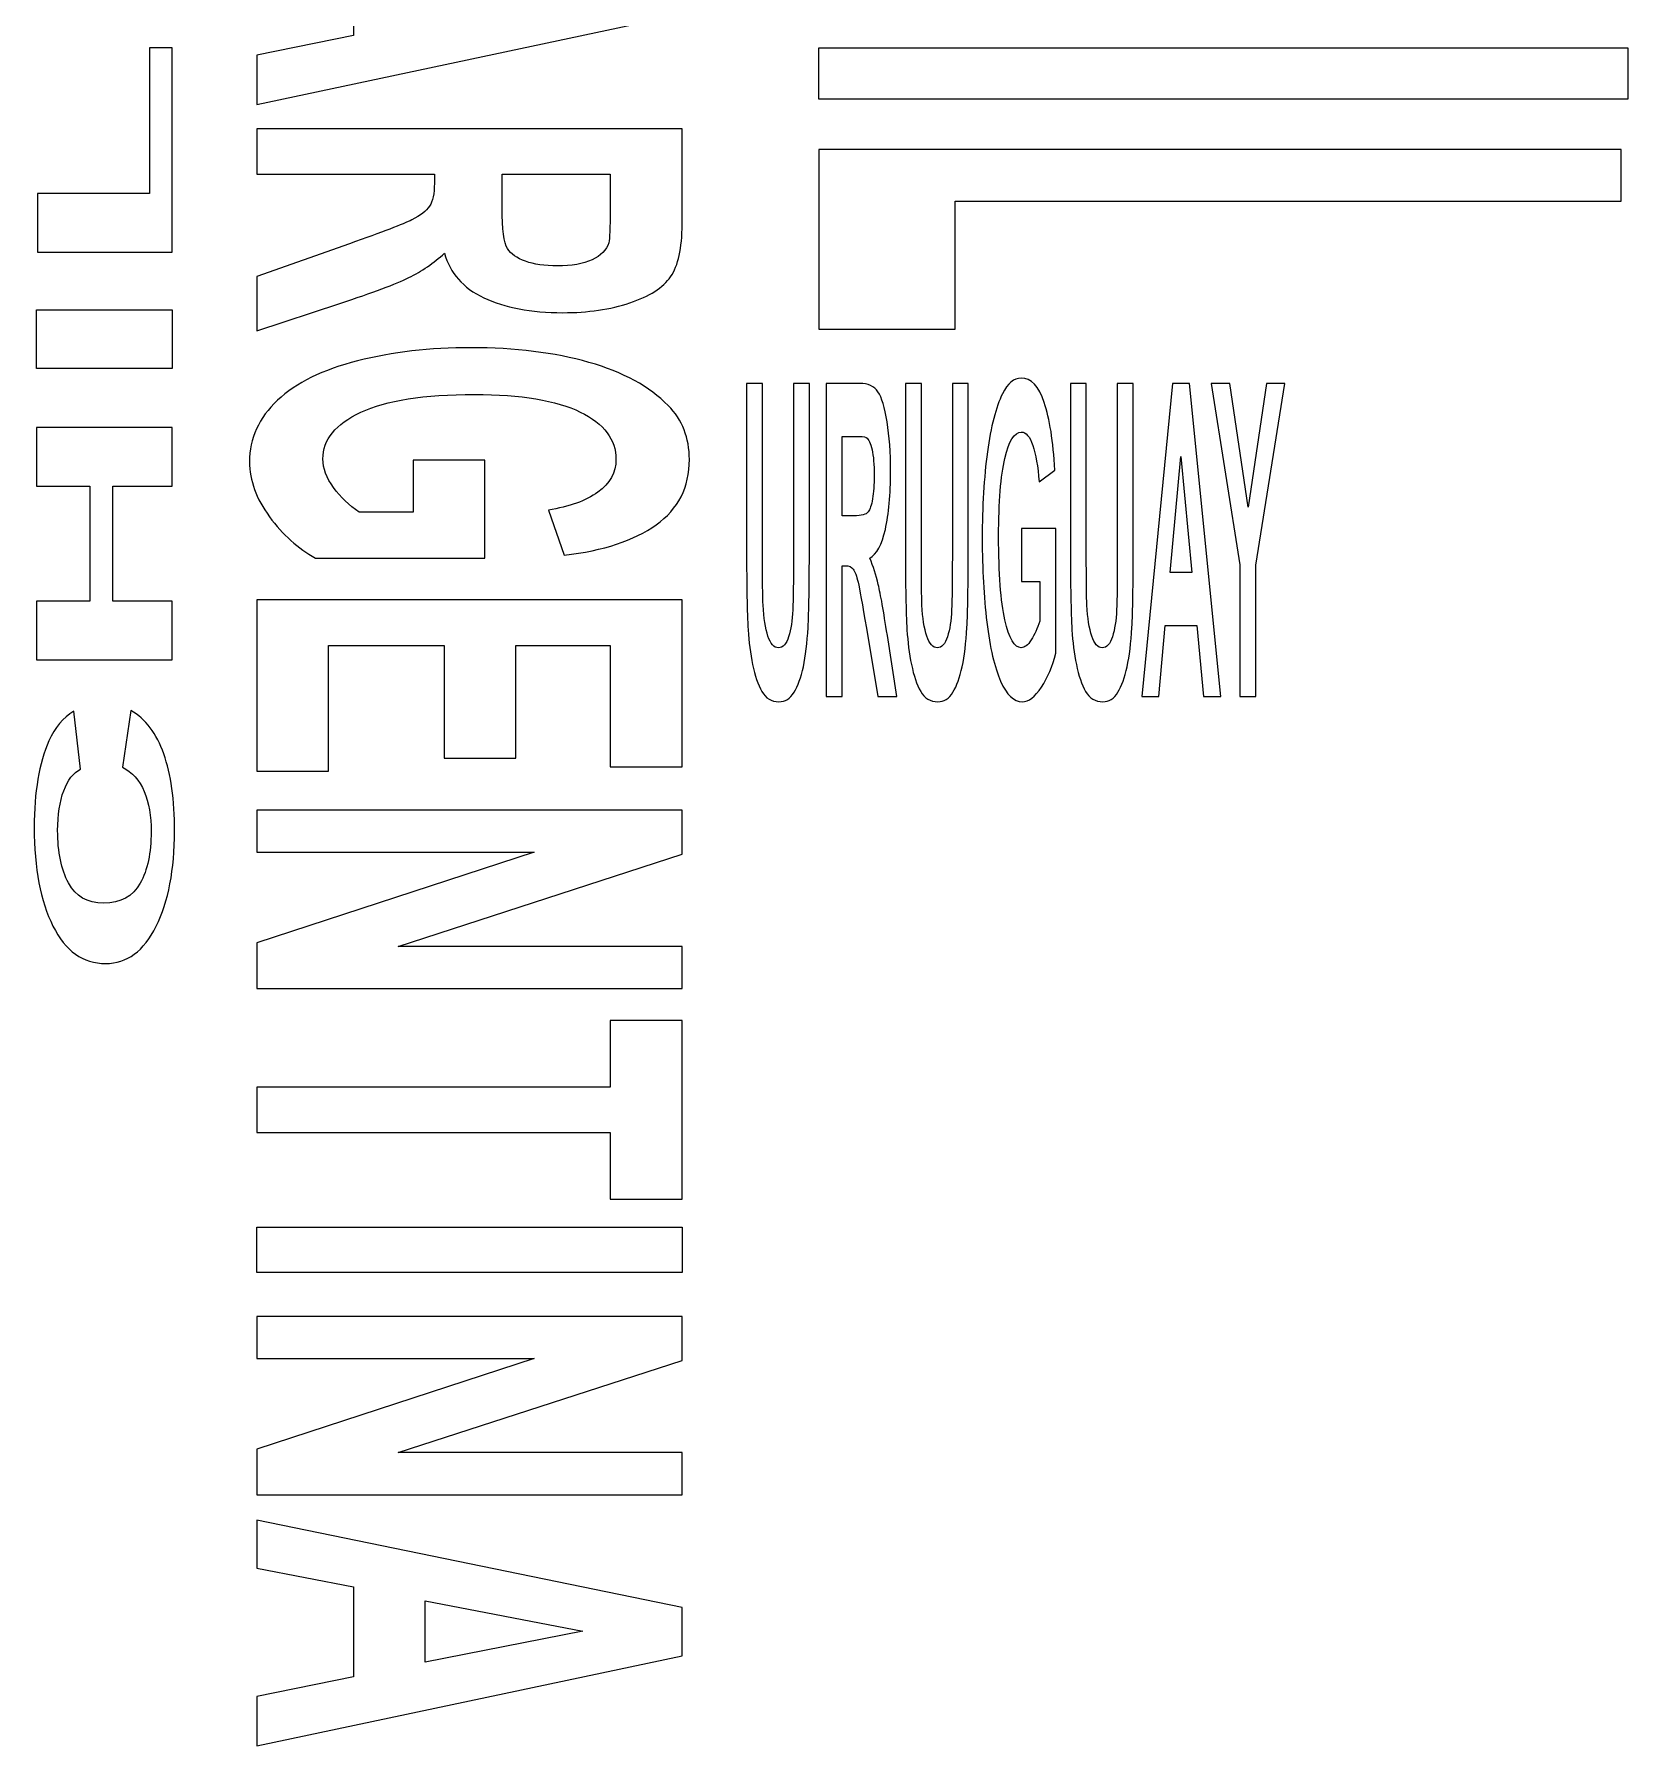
# Model space of a CAD drawing. Header units: centimetres. Extents: x -12.1 to 12.1, y -5 to 6.2.
# Drawn here: x -7.693 to -5.48, y -4.975 to -2.599 of the extents above; entities that cross this region are included whole.
import ezdxf

# ---------------------------------------------------------------- set-up
doc = ezdxf.new("R2010")
doc.units = ezdxf.units.CM
doc.header["$MEASUREMENT"] = 0
doc.layers.add('Layer 1', color=7, linetype='Continuous')

msp = doc.modelspace()

# ---------------------------------------------------------------- linework, layer by layer
at = {"layer": 'Layer 1', "color": 250}
for points, knots in [([(-7.38376, -2.6962), (-7.38376, -2.6962), (-7.38376, -2.6276), (-7.38376, -2.6276), (-7.38376, -2.6276), (-7.38376, -2.6276), (-7.24964, -2.60034), (-7.24964, -2.60034), (-7.24964, -2.60034), (-7.24964, -2.60034), (-7.24964, -2.47545), (-7.24964, -2.47545), (-7.24964, -2.47545), (-7.24964, -2.47545), (-7.38376, -2.44968), (-7.38376, -2.44968), (-7.38376, -2.44968), (-7.38376, -2.44968), (-7.38376, -2.38276), (-7.38376, -2.38276), (-7.38376, -2.38276), (-7.38376, -2.38276), (-6.79323, -2.50442), (-6.79323, -2.50442), (-6.79323, -2.50442), (-6.79323, -2.50442), (-6.79323, -2.57113), (-6.79323, -2.57113), (-6.79323, -2.57113), (-6.79323, -2.57113), (-7.38376, -2.6962), (-7.38376, -2.6962)], [0, 0, 0, 0, 0.1111111, 0.1111111, 0.1111111, 0.1111111, 0.2222222, 0.2222222, 0.2222222, 0.2222222, 0.3333333, 0.3333333, 0.3333333, 0.3333333, 0.4444444, 0.4444444, 0.4444444, 0.4444444, 0.5555556, 0.5555556, 0.5555556, 0.5555556, 0.6666667, 0.6666667, 0.6666667, 0.6666667, 0.7777778, 0.7777778, 0.7777778, 0.7777778, 1, 1, 1, 1]), ([(-7.50117, -2.90155), (-7.50117, -2.90155), (-7.68808, -2.90155), (-7.68808, -2.90155), (-7.68808, -2.90155), (-7.68808, -2.90155), (-7.68808, -2.82004), (-7.68808, -2.82004), (-7.68808, -2.82004), (-7.68808, -2.82004), (-7.5329, -2.82004), (-7.5329, -2.82004), (-7.5329, -2.82004), (-7.5329, -2.82004), (-7.5329, -2.61746), (-7.5329, -2.61746), (-7.5329, -2.61746), (-7.5329, -2.61746), (-7.50117, -2.61746), (-7.50117, -2.61746), (-7.50117, -2.61746), (-7.50117, -2.61746), (-7.50117, -2.90155), (-7.50117, -2.90155)], [0, 0, 0, 0, 0.1428571, 0.1428571, 0.1428571, 0.1428571, 0.2857143, 0.2857143, 0.2857143, 0.2857143, 0.4285714, 0.4285714, 0.4285714, 0.4285714, 0.5714286, 0.5714286, 0.5714286, 0.5714286, 0.7142857, 0.7142857, 0.7142857, 0.7142857, 1, 1, 1, 1]), ([(-6.60317, -2.68898), (-6.60317, -2.68898), (-5.48013, -2.68898), (-5.48013, -2.68898), (-5.48013, -2.68898), (-5.48013, -2.68898), (-5.48013, -2.61743), (-5.48013, -2.61743), (-5.48013, -2.61743), (-5.48013, -2.61743), (-6.60317, -2.61743), (-6.60317, -2.61743), (-6.60317, -2.61743), (-6.60317, -2.61743), (-6.60317, -2.68898), (-6.60317, -2.68898)], [0, 0, 0, 0, 0.2, 0.2, 0.2, 0.2, 0.4, 0.4, 0.4, 0.4, 0.6, 0.6, 0.6, 0.6, 1, 1, 1, 1]), ([(-7.38376, -2.72989), (-7.38376, -2.72989), (-6.79323, -2.72989), (-6.79323, -2.72989), (-6.79323, -2.72989), (-6.79323, -2.72989), (-6.79323, -2.86261), (-6.79323, -2.86261), (-6.79323, -2.86261), (-6.79323, -2.89598), (-6.79853, -2.92021), (-6.80913, -2.93536), (-6.80913, -2.93536), (-6.81973, -2.95047), (-6.83859, -2.96261), (-6.8657, -2.97172), (-6.8657, -2.97172), (-6.89287, -2.98074), (-6.92389, -2.98535), (-6.95877, -2.98535), (-6.95877, -2.98535), (-7.00308, -2.98535), (-7.03969, -2.97842), (-7.06855, -2.96465), (-7.06855, -2.96465), (-7.09743, -2.95087), (-7.11563, -2.93029), (-7.12314, -2.90288), (-7.12314, -2.90288), (-7.13817, -2.91651), (-7.1547, -2.92775), (-7.17267, -2.93663), (-7.17267, -2.93663), (-7.19067, -2.94552), (-7.22264, -2.95748), (-7.26856, -2.97256), (-7.26856, -2.97256), (-7.26856, -2.97256), (-7.38376, -3.01071), (-7.38376, -3.01071), (-7.38376, -3.01071), (-7.38376, -3.01071), (-7.38376, -2.93526), (-7.38376, -2.93526), (-7.38376, -2.93526), (-7.38376, -2.93526), (-7.25526, -2.88967), (-7.25526, -2.88967), (-7.25526, -2.88967), (-7.20934, -2.87345), (-7.18042, -2.86238), (-7.16846, -2.85644), (-7.16846, -2.85644), (-7.15651, -2.85047), (-7.14833, -2.84412), (-7.14388, -2.83745), (-7.14388, -2.83745), (-7.13945, -2.83078), (-7.13724, -2.82024), (-7.13724, -2.80572), (-7.13724, -2.80572), (-7.13724, -2.80572), (-7.13724, -2.7929), (-7.13724, -2.7929), (-7.13724, -2.7929), (-7.13724, -2.7929), (-7.38376, -2.7929), (-7.38376, -2.7929), (-7.38376, -2.7929), (-7.38376, -2.7929), (-7.38376, -2.72989), (-7.38376, -2.72989)], [0, 0, 0, 0, 0.0526316, 0.0526316, 0.0526316, 0.0526316, 0.1052632, 0.1052632, 0.1052632, 0.1052632, 0.1578947, 0.1578947, 0.1578947, 0.1578947, 0.2105263, 0.2105263, 0.2105263, 0.2105263, 0.2631579, 0.2631579, 0.2631579, 0.2631579, 0.3157895, 0.3157895, 0.3157895, 0.3157895, 0.3684211, 0.3684211, 0.3684211, 0.3684211, 0.4210526, 0.4210526, 0.4210526, 0.4210526, 0.4736842, 0.4736842, 0.4736842, 0.4736842, 0.5263158, 0.5263158, 0.5263158, 0.5263158, 0.5789474, 0.5789474, 0.5789474, 0.5789474, 0.6315789, 0.6315789, 0.6315789, 0.6315789, 0.6842105, 0.6842105, 0.6842105, 0.6842105, 0.7368421, 0.7368421, 0.7368421, 0.7368421, 0.7894737, 0.7894737, 0.7894737, 0.7894737, 0.8421053, 0.8421053, 0.8421053, 0.8421053, 0.8947368, 0.8947368, 0.8947368, 0.8947368, 1, 1, 1, 1]), ([(-6.60317, -2.759), (-6.60317, -2.759), (-5.48934, -2.759), (-5.48934, -2.759), (-5.48934, -2.759), (-5.48934, -2.759), (-5.48934, -2.83053), (-5.48934, -2.83053), (-5.48934, -2.83053), (-5.48934, -2.83053), (-6.41395, -2.83053), (-6.41395, -2.83053), (-6.41395, -2.83053), (-6.41395, -2.83053), (-6.41395, -3.00832), (-6.41395, -3.00832), (-6.41395, -3.00832), (-6.41395, -3.00832), (-6.60317, -3.00832), (-6.60317, -3.00832), (-6.60317, -3.00832), (-6.60317, -3.00832), (-6.60317, -2.759), (-6.60317, -2.759)], [0, 0, 0, 0, 0.1428571, 0.1428571, 0.1428571, 0.1428571, 0.2857143, 0.2857143, 0.2857143, 0.2857143, 0.4285714, 0.4285714, 0.4285714, 0.4285714, 0.5714286, 0.5714286, 0.5714286, 0.5714286, 0.7142857, 0.7142857, 0.7142857, 0.7142857, 1, 1, 1, 1]), ([(-7.04298, -2.7929), (-7.04298, -2.7929), (-7.04298, -2.83961), (-7.04298, -2.83961), (-7.04298, -2.83961), (-7.04298, -2.86983), (-7.04053, -2.88874), (-7.0357, -2.89627), (-7.0357, -2.89627), (-7.03087, -2.90378), (-7.02256, -2.9097), (-7.01074, -2.91395), (-7.01074, -2.91395), (-6.99892, -2.9182), (-6.98416, -2.92036), (-6.96643, -2.92036), (-6.96643, -2.92036), (-6.94657, -2.92036), (-6.93052, -2.91753), (-6.91829, -2.91191), (-6.91829, -2.91191), (-6.90606, -2.90632), (-6.89835, -2.89837), (-6.89511, -2.88815), (-6.89511, -2.88815), (-6.89377, -2.88306), (-6.89311, -2.86771), (-6.89311, -2.84217), (-6.89311, -2.84217), (-6.89311, -2.84217), (-6.89311, -2.7929), (-6.89311, -2.7929), (-6.89311, -2.7929), (-6.89311, -2.7929), (-7.04298, -2.7929), (-7.04298, -2.7929)], [0, 0, 0, 0, 0.1, 0.1, 0.1, 0.1, 0.2, 0.2, 0.2, 0.2, 0.3, 0.3, 0.3, 0.3, 0.4, 0.4, 0.4, 0.4, 0.5, 0.5, 0.5, 0.5, 0.6, 0.6, 0.6, 0.6, 0.7, 0.7, 0.7, 0.7, 0.8, 0.8, 0.8, 0.8, 1, 1, 1, 1]), ([(-7.68962, -3.06287), (-7.68962, -3.06287), (-7.50116, -3.06287), (-7.50116, -3.06287), (-7.50116, -3.06287), (-7.50116, -3.06287), (-7.50116, -2.98139), (-7.50116, -2.98139), (-7.50116, -2.98139), (-7.50116, -2.98139), (-7.68962, -2.98139), (-7.68962, -2.98139), (-7.68962, -2.98139), (-7.68962, -2.98139), (-7.68962, -3.06287), (-7.68962, -3.06287)], [0, 0, 0, 0, 0.2, 0.2, 0.2, 0.2, 0.4, 0.4, 0.4, 0.4, 0.6, 0.6, 0.6, 0.6, 1, 1, 1, 1]), ([(-7.16662, -3.19011), (-7.16662, -3.19011), (-7.06712, -3.19011), (-7.06712, -3.19011), (-7.06712, -3.19011), (-7.06712, -3.19011), (-7.06712, -3.32601), (-7.06712, -3.32601), (-7.06712, -3.32601), (-7.06712, -3.32601), (-7.3024, -3.32601), (-7.3024, -3.32601), (-7.3024, -3.32601), (-7.32656, -3.31279), (-7.34785, -3.29366), (-7.36623, -3.26858), (-7.36623, -3.26858), (-7.38466, -3.24355), (-7.39384, -3.21815), (-7.39384, -3.19241), (-7.39384, -3.19241), (-7.39384, -3.15977), (-7.38088, -3.13129), (-7.35496, -3.10698), (-7.35496, -3.10698), (-7.32904, -3.08269), (-7.292, -3.06441), (-7.24378, -3.05221), (-7.24378, -3.05221), (-7.1956, -3.04003), (-7.14312, -3.03395), (-7.08648, -3.03395), (-7.08648, -3.03395), (-7.02498, -3.03395), (-6.97033, -3.0407), (-6.92252, -3.05439), (-6.92252, -3.05439), (-6.87473, -3.06799), (-6.83807, -3.08793), (-6.81256, -3.1142), (-6.81256, -3.1142), (-6.79293, -3.13426), (-6.78315, -3.15916), (-6.78315, -3.18904), (-6.78315, -3.18904), (-6.78315, -3.22779), (-6.79853, -3.25804), (-6.82928, -3.27986), (-6.82928, -3.27986), (-6.86002, -3.30167), (-6.90251, -3.3157), (-6.95676, -3.32196), (-6.95676, -3.32196), (-6.95676, -3.32196), (-6.97892, -3.25933), (-6.97892, -3.25933), (-6.97892, -3.25933), (-6.94992, -3.2549), (-6.92703, -3.24664), (-6.91022, -3.23449), (-6.91022, -3.23449), (-6.89349, -3.22234), (-6.88507, -3.20717), (-6.88507, -3.18904), (-6.88507, -3.18904), (-6.88507, -3.16143), (-6.90158, -3.13956), (-6.93463, -3.12331), (-6.93463, -3.12331), (-6.96765, -3.10701), (-7.01665, -3.09891), (-7.08162, -3.09891), (-7.08162, -3.09891), (-7.15174, -3.09891), (-7.2043, -3.10709), (-7.23936, -3.12361), (-7.23936, -3.12361), (-7.27442, -3.14008), (-7.29191, -3.16166), (-7.29191, -3.18836), (-7.29191, -3.18836), (-7.29191, -3.20159), (-7.28703, -3.21481), (-7.27721, -3.22811), (-7.27721, -3.22811), (-7.2674, -3.24139), (-7.25552, -3.25278), (-7.24157, -3.26229), (-7.24157, -3.26229), (-7.24157, -3.26229), (-7.16662, -3.26229), (-7.16662, -3.26229), (-7.16662, -3.26229), (-7.16662, -3.26229), (-7.16662, -3.19011), (-7.16662, -3.19011)], [0, 0, 0, 0, 0.04, 0.04, 0.04, 0.04, 0.08, 0.08, 0.08, 0.08, 0.12, 0.12, 0.12, 0.12, 0.16, 0.16, 0.16, 0.16, 0.2, 0.2, 0.2, 0.2, 0.24, 0.24, 0.24, 0.24, 0.28, 0.28, 0.28, 0.28, 0.32, 0.32, 0.32, 0.32, 0.36, 0.36, 0.36, 0.36, 0.4, 0.4, 0.4, 0.4, 0.44, 0.44, 0.44, 0.44, 0.48, 0.48, 0.48, 0.48, 0.52, 0.52, 0.52, 0.52, 0.56, 0.56, 0.56, 0.56, 0.6, 0.6, 0.6, 0.6, 0.64, 0.64, 0.64, 0.64, 0.68, 0.68, 0.68, 0.68, 0.72, 0.72, 0.72, 0.72, 0.76, 0.76, 0.76, 0.76, 0.8, 0.8, 0.8, 0.8, 0.84, 0.84, 0.84, 0.84, 0.88, 0.88, 0.88, 0.88, 0.92, 0.92, 0.92, 0.92, 1, 1, 1, 1]), ([(-6.70369, -3.08357), (-6.70369, -3.08357), (-6.68162, -3.08357), (-6.68162, -3.08357), (-6.68162, -3.08357), (-6.68162, -3.08357), (-6.68162, -3.31893), (-6.68162, -3.31893), (-6.68162, -3.31893), (-6.68162, -3.35627), (-6.68132, -3.38046), (-6.68077, -3.39155), (-6.68077, -3.39155), (-6.67983, -3.40932), (-6.6776, -3.42356), (-6.67404, -3.43439), (-6.67404, -3.43439), (-6.67049, -3.44513), (-6.66563, -3.45052), (-6.65945, -3.45052), (-6.65945, -3.45052), (-6.6532, -3.45052), (-6.64848, -3.4454), (-6.64527, -3.43526), (-6.64527, -3.43526), (-6.6421, -3.4251), (-6.64018, -3.41255), (-6.63954, -3.39779), (-6.63954, -3.39779), (-6.63889, -3.38294), (-6.63858, -3.35833), (-6.63858, -3.324), (-6.63858, -3.324), (-6.63858, -3.324), (-6.63858, -3.08357), (-6.63858, -3.08357), (-6.63858, -3.08357), (-6.63858, -3.08357), (-6.61651, -3.08357), (-6.61651, -3.08357), (-6.61651, -3.08357), (-6.61651, -3.08357), (-6.61651, -3.31183), (-6.61651, -3.31183), (-6.61651, -3.31183), (-6.61651, -3.36399), (-6.61709, -3.40082), (-6.61831, -3.42236), (-6.61831, -3.42236), (-6.61947, -3.44392), (-6.62169, -3.46211), (-6.62489, -3.47688), (-6.62489, -3.47688), (-6.6281, -3.49173), (-6.63241, -3.50352), (-6.63776, -3.51229), (-6.63776, -3.51229), (-6.64312, -3.52114), (-6.65014, -3.5255), (-6.65879, -3.5255), (-6.65879, -3.5255), (-6.66924, -3.5255), (-6.67716, -3.52073), (-6.68255, -3.51112), (-6.68255, -3.51112), (-6.68793, -3.50154), (-6.69218, -3.48907), (-6.6953, -3.47382), (-6.6953, -3.47382), (-6.69847, -3.45847), (-6.70051, -3.44243), (-6.70153, -3.42566), (-6.70153, -3.42566), (-6.70299, -3.40073), (-6.70369, -3.36399), (-6.70369, -3.31539), (-6.70369, -3.31539), (-6.70369, -3.31539), (-6.70369, -3.08357), (-6.70369, -3.08357)], [0, 0, 0, 0, 0.047619, 0.047619, 0.047619, 0.047619, 0.0952381, 0.0952381, 0.0952381, 0.0952381, 0.1428571, 0.1428571, 0.1428571, 0.1428571, 0.1904762, 0.1904762, 0.1904762, 0.1904762, 0.2380952, 0.2380952, 0.2380952, 0.2380952, 0.2857143, 0.2857143, 0.2857143, 0.2857143, 0.3333333, 0.3333333, 0.3333333, 0.3333333, 0.3809524, 0.3809524, 0.3809524, 0.3809524, 0.4285714, 0.4285714, 0.4285714, 0.4285714, 0.4761905, 0.4761905, 0.4761905, 0.4761905, 0.5238095, 0.5238095, 0.5238095, 0.5238095, 0.5714286, 0.5714286, 0.5714286, 0.5714286, 0.6190476, 0.6190476, 0.6190476, 0.6190476, 0.6666667, 0.6666667, 0.6666667, 0.6666667, 0.7142857, 0.7142857, 0.7142857, 0.7142857, 0.7619048, 0.7619048, 0.7619048, 0.7619048, 0.8095238, 0.8095238, 0.8095238, 0.8095238, 0.8571429, 0.8571429, 0.8571429, 0.8571429, 0.9047619, 0.9047619, 0.9047619, 0.9047619, 1, 1, 1, 1]), ([(-6.59318, -3.51811), (-6.59318, -3.51811), (-6.59318, -3.08357), (-6.59318, -3.08357), (-6.59318, -3.08357), (-6.59318, -3.08357), (-6.5467, -3.08357), (-6.5467, -3.08357), (-6.5467, -3.08357), (-6.53503, -3.08357), (-6.52653, -3.08747), (-6.52126, -3.0953), (-6.52126, -3.0953), (-6.51596, -3.1031), (-6.51171, -3.11696), (-6.50854, -3.13691), (-6.50854, -3.13691), (-6.50536, -3.15686), (-6.50376, -3.17969), (-6.50376, -3.20537), (-6.50376, -3.20537), (-6.50376, -3.23799), (-6.50617, -3.26492), (-6.511, -3.28615), (-6.511, -3.28615), (-6.51582, -3.3074), (-6.52303, -3.3208), (-6.53261, -3.32633), (-6.53261, -3.32633), (-6.52783, -3.33737), (-6.5239, -3.34954), (-6.52079, -3.3628), (-6.52079, -3.3628), (-6.51771, -3.37603), (-6.51351, -3.39954), (-6.50824, -3.43328), (-6.50824, -3.43328), (-6.50824, -3.43328), (-6.49487, -3.51811), (-6.49487, -3.51811), (-6.49487, -3.51811), (-6.49487, -3.51811), (-6.52129, -3.51811), (-6.52129, -3.51811), (-6.52129, -3.51811), (-6.52129, -3.51811), (-6.53724, -3.42353), (-6.53724, -3.42353), (-6.53724, -3.42353), (-6.54292, -3.38975), (-6.54679, -3.36847), (-6.54889, -3.35968), (-6.54889, -3.35968), (-6.55096, -3.35085), (-6.55317, -3.34482), (-6.55553, -3.34162), (-6.55553, -3.34162), (-6.55786, -3.33836), (-6.56156, -3.3367), (-6.56662, -3.3367), (-6.56662, -3.3367), (-6.56662, -3.3367), (-6.57111, -3.3367), (-6.57111, -3.3367), (-6.57111, -3.3367), (-6.57111, -3.3367), (-6.57111, -3.51811), (-6.57111, -3.51811), (-6.57111, -3.51811), (-6.57111, -3.51811), (-6.59318, -3.51811), (-6.59318, -3.51811)], [0, 0, 0, 0, 0.0526316, 0.0526316, 0.0526316, 0.0526316, 0.1052632, 0.1052632, 0.1052632, 0.1052632, 0.1578947, 0.1578947, 0.1578947, 0.1578947, 0.2105263, 0.2105263, 0.2105263, 0.2105263, 0.2631579, 0.2631579, 0.2631579, 0.2631579, 0.3157895, 0.3157895, 0.3157895, 0.3157895, 0.3684211, 0.3684211, 0.3684211, 0.3684211, 0.4210526, 0.4210526, 0.4210526, 0.4210526, 0.4736842, 0.4736842, 0.4736842, 0.4736842, 0.5263158, 0.5263158, 0.5263158, 0.5263158, 0.5789474, 0.5789474, 0.5789474, 0.5789474, 0.6315789, 0.6315789, 0.6315789, 0.6315789, 0.6842105, 0.6842105, 0.6842105, 0.6842105, 0.7368421, 0.7368421, 0.7368421, 0.7368421, 0.7894737, 0.7894737, 0.7894737, 0.7894737, 0.8421053, 0.8421053, 0.8421053, 0.8421053, 0.8947368, 0.8947368, 0.8947368, 0.8947368, 1, 1, 1, 1]), ([(-6.48311, -3.08357), (-6.48311, -3.08357), (-6.46104, -3.08357), (-6.46104, -3.08357), (-6.46104, -3.08357), (-6.46104, -3.08357), (-6.46104, -3.31893), (-6.46104, -3.31893), (-6.46104, -3.31893), (-6.46104, -3.35627), (-6.46074, -3.38046), (-6.46022, -3.39155), (-6.46022, -3.39155), (-6.45929, -3.40932), (-6.45702, -3.42356), (-6.45347, -3.43439), (-6.45347, -3.43439), (-6.44991, -3.44513), (-6.44505, -3.45052), (-6.43888, -3.45052), (-6.43888, -3.45052), (-6.43262, -3.45052), (-6.4279, -3.4454), (-6.42473, -3.43526), (-6.42473, -3.43526), (-6.42155, -3.4251), (-6.41963, -3.41255), (-6.41899, -3.39779), (-6.41899, -3.39779), (-6.41833, -3.38294), (-6.418, -3.35833), (-6.418, -3.324), (-6.418, -3.324), (-6.418, -3.324), (-6.418, -3.08357), (-6.418, -3.08357), (-6.418, -3.08357), (-6.418, -3.08357), (-6.39593, -3.08357), (-6.39593, -3.08357), (-6.39593, -3.08357), (-6.39593, -3.08357), (-6.39593, -3.31183), (-6.39593, -3.31183), (-6.39593, -3.31183), (-6.39593, -3.36399), (-6.39654, -3.40082), (-6.39773, -3.42236), (-6.39773, -3.42236), (-6.39893, -3.44392), (-6.40112, -3.46211), (-6.40432, -3.47688), (-6.40432, -3.47688), (-6.40755, -3.49173), (-6.41183, -3.50352), (-6.41719, -3.51229), (-6.41719, -3.51229), (-6.42258, -3.52114), (-6.42956, -3.5255), (-6.43821, -3.5255), (-6.43821, -3.5255), (-6.44866, -3.5255), (-6.45658, -3.52073), (-6.46197, -3.51112), (-6.46197, -3.51112), (-6.46736, -3.50154), (-6.47164, -3.48907), (-6.47475, -3.47382), (-6.47475, -3.47382), (-6.4779, -3.45847), (-6.47993, -3.44243), (-6.48096, -3.42566), (-6.48096, -3.42566), (-6.48239, -3.40073), (-6.48311, -3.36399), (-6.48311, -3.31539), (-6.48311, -3.31539), (-6.48311, -3.31539), (-6.48311, -3.08357), (-6.48311, -3.08357)], [0, 0, 0, 0, 0.047619, 0.047619, 0.047619, 0.047619, 0.0952381, 0.0952381, 0.0952381, 0.0952381, 0.1428571, 0.1428571, 0.1428571, 0.1428571, 0.1904762, 0.1904762, 0.1904762, 0.1904762, 0.2380952, 0.2380952, 0.2380952, 0.2380952, 0.2857143, 0.2857143, 0.2857143, 0.2857143, 0.3333333, 0.3333333, 0.3333333, 0.3333333, 0.3809524, 0.3809524, 0.3809524, 0.3809524, 0.4285714, 0.4285714, 0.4285714, 0.4285714, 0.4761905, 0.4761905, 0.4761905, 0.4761905, 0.5238095, 0.5238095, 0.5238095, 0.5238095, 0.5714286, 0.5714286, 0.5714286, 0.5714286, 0.6190476, 0.6190476, 0.6190476, 0.6190476, 0.6666667, 0.6666667, 0.6666667, 0.6666667, 0.7142857, 0.7142857, 0.7142857, 0.7142857, 0.7619048, 0.7619048, 0.7619048, 0.7619048, 0.8095238, 0.8095238, 0.8095238, 0.8095238, 0.8571429, 0.8571429, 0.8571429, 0.8571429, 0.9047619, 0.9047619, 0.9047619, 0.9047619, 1, 1, 1, 1]), ([(-6.32182, -3.35833), (-6.32182, -3.35833), (-6.32182, -3.28513), (-6.32182, -3.28513), (-6.32182, -3.28513), (-6.32182, -3.28513), (-6.27424, -3.28513), (-6.27424, -3.28513), (-6.27424, -3.28513), (-6.27424, -3.28513), (-6.27424, -3.45824), (-6.27424, -3.45824), (-6.27424, -3.45824), (-6.27887, -3.476), (-6.28557, -3.49164), (-6.29433, -3.50521), (-6.29433, -3.50521), (-6.30313, -3.51871), (-6.31198, -3.5255), (-6.32098, -3.5255), (-6.32098, -3.5255), (-6.33242, -3.5255), (-6.34241, -3.51601), (-6.35091, -3.49694), (-6.35091, -3.49694), (-6.35942, -3.47787), (-6.36579, -3.45058), (-6.37007, -3.41511), (-6.37007, -3.41511), (-6.37436, -3.37965), (-6.37651, -3.34104), (-6.37651, -3.29936), (-6.37651, -3.29936), (-6.37651, -3.25411), (-6.37409, -3.2139), (-6.36931, -3.1787), (-6.36931, -3.1787), (-6.36454, -3.14355), (-6.35755, -3.11658), (-6.34835, -3.09781), (-6.34835, -3.09781), (-6.34139, -3.08339), (-6.33262, -3.0762), (-6.3222, -3.0762), (-6.3222, -3.0762), (-6.30863, -3.0762), (-6.29803, -3.08747), (-6.2904, -3.1101), (-6.2904, -3.1101), (-6.28278, -3.13272), (-6.27786, -3.164), (-6.27567, -3.20391), (-6.27567, -3.20391), (-6.27567, -3.20391), (-6.29759, -3.22022), (-6.29759, -3.22022), (-6.29759, -3.22022), (-6.29911, -3.19888), (-6.30202, -3.18205), (-6.30628, -3.16967), (-6.30628, -3.16967), (-6.31053, -3.15733), (-6.31583, -3.15115), (-6.3222, -3.15115), (-6.3222, -3.15115), (-6.33184, -3.15115), (-6.3395, -3.16333), (-6.34518, -3.18764), (-6.34518, -3.18764), (-6.35088, -3.21195), (-6.35374, -3.24797), (-6.35374, -3.29578), (-6.35374, -3.29578), (-6.35374, -3.34739), (-6.35086, -3.38606), (-6.34509, -3.41185), (-6.34509, -3.41185), (-6.33933, -3.43763), (-6.33178, -3.45052), (-6.3224, -3.45052), (-6.3224, -3.45052), (-6.31781, -3.45052), (-6.31314, -3.44694), (-6.30851, -3.43972), (-6.30851, -3.43972), (-6.30386, -3.4325), (-6.29987, -3.42374), (-6.29654, -3.41348), (-6.29654, -3.41348), (-6.29654, -3.41348), (-6.29654, -3.35833), (-6.29654, -3.35833), (-6.29654, -3.35833), (-6.29654, -3.35833), (-6.32182, -3.35833), (-6.32182, -3.35833)], [0, 0, 0, 0, 0.04, 0.04, 0.04, 0.04, 0.08, 0.08, 0.08, 0.08, 0.12, 0.12, 0.12, 0.12, 0.16, 0.16, 0.16, 0.16, 0.2, 0.2, 0.2, 0.2, 0.24, 0.24, 0.24, 0.24, 0.28, 0.28, 0.28, 0.28, 0.32, 0.32, 0.32, 0.32, 0.36, 0.36, 0.36, 0.36, 0.4, 0.4, 0.4, 0.4, 0.44, 0.44, 0.44, 0.44, 0.48, 0.48, 0.48, 0.48, 0.52, 0.52, 0.52, 0.52, 0.56, 0.56, 0.56, 0.56, 0.6, 0.6, 0.6, 0.6, 0.64, 0.64, 0.64, 0.64, 0.68, 0.68, 0.68, 0.68, 0.72, 0.72, 0.72, 0.72, 0.76, 0.76, 0.76, 0.76, 0.8, 0.8, 0.8, 0.8, 0.84, 0.84, 0.84, 0.84, 0.88, 0.88, 0.88, 0.88, 0.92, 0.92, 0.92, 0.92, 1, 1, 1, 1]), ([(-6.25403, -3.08357), (-6.25403, -3.08357), (-6.23196, -3.08357), (-6.23196, -3.08357), (-6.23196, -3.08357), (-6.23196, -3.08357), (-6.23196, -3.31893), (-6.23196, -3.31893), (-6.23196, -3.31893), (-6.23196, -3.35627), (-6.2317, -3.38046), (-6.23115, -3.39155), (-6.23115, -3.39155), (-6.23021, -3.40932), (-6.22797, -3.42356), (-6.22442, -3.43439), (-6.22442, -3.43439), (-6.22084, -3.44513), (-6.21597, -3.45052), (-6.20983, -3.45052), (-6.20983, -3.45052), (-6.20354, -3.45052), (-6.19882, -3.4454), (-6.19565, -3.43526), (-6.19565, -3.43526), (-6.19248, -3.4251), (-6.19053, -3.41255), (-6.18992, -3.39779), (-6.18992, -3.39779), (-6.18924, -3.38294), (-6.18895, -3.35833), (-6.18895, -3.324), (-6.18895, -3.324), (-6.18895, -3.324), (-6.18895, -3.08357), (-6.18895, -3.08357), (-6.18895, -3.08357), (-6.18895, -3.08357), (-6.16685, -3.08357), (-6.16685, -3.08357), (-6.16685, -3.08357), (-6.16685, -3.08357), (-6.16685, -3.31183), (-6.16685, -3.31183), (-6.16685, -3.31183), (-6.16685, -3.36399), (-6.16747, -3.40082), (-6.16865, -3.42236), (-6.16865, -3.42236), (-6.16985, -3.44392), (-6.17206, -3.46211), (-6.17527, -3.47688), (-6.17527, -3.47688), (-6.17847, -3.49173), (-6.18275, -3.50352), (-6.18811, -3.51229), (-6.18811, -3.51229), (-6.1935, -3.52114), (-6.20048, -3.5255), (-6.20916, -3.5255), (-6.20916, -3.5255), (-6.21958, -3.5255), (-6.22751, -3.52073), (-6.23292, -3.51112), (-6.23292, -3.51112), (-6.23831, -3.50154), (-6.24256, -3.48907), (-6.24567, -3.47382), (-6.24567, -3.47382), (-6.24882, -3.45847), (-6.25089, -3.44243), (-6.25188, -3.42566), (-6.25188, -3.42566), (-6.25333, -3.40073), (-6.25403, -3.36399), (-6.25403, -3.31539), (-6.25403, -3.31539), (-6.25403, -3.31539), (-6.25403, -3.08357), (-6.25403, -3.08357)], [0, 0, 0, 0, 0.047619, 0.047619, 0.047619, 0.047619, 0.0952381, 0.0952381, 0.0952381, 0.0952381, 0.1428571, 0.1428571, 0.1428571, 0.1428571, 0.1904762, 0.1904762, 0.1904762, 0.1904762, 0.2380952, 0.2380952, 0.2380952, 0.2380952, 0.2857143, 0.2857143, 0.2857143, 0.2857143, 0.3333333, 0.3333333, 0.3333333, 0.3333333, 0.3809524, 0.3809524, 0.3809524, 0.3809524, 0.4285714, 0.4285714, 0.4285714, 0.4285714, 0.4761905, 0.4761905, 0.4761905, 0.4761905, 0.5238095, 0.5238095, 0.5238095, 0.5238095, 0.5714286, 0.5714286, 0.5714286, 0.5714286, 0.6190476, 0.6190476, 0.6190476, 0.6190476, 0.6666667, 0.6666667, 0.6666667, 0.6666667, 0.7142857, 0.7142857, 0.7142857, 0.7142857, 0.7619048, 0.7619048, 0.7619048, 0.7619048, 0.8095238, 0.8095238, 0.8095238, 0.8095238, 0.8571429, 0.8571429, 0.8571429, 0.8571429, 0.9047619, 0.9047619, 0.9047619, 0.9047619, 1, 1, 1, 1]), ([(-6.04501, -3.51811), (-6.04501, -3.51811), (-6.06904, -3.51811), (-6.06904, -3.51811), (-6.06904, -3.51811), (-6.06904, -3.51811), (-6.07859, -3.4194), (-6.07859, -3.4194), (-6.07859, -3.4194), (-6.07859, -3.4194), (-6.12227, -3.4194), (-6.12227, -3.4194), (-6.12227, -3.4194), (-6.12227, -3.4194), (-6.1313, -3.51811), (-6.1313, -3.51811), (-6.1313, -3.51811), (-6.1313, -3.51811), (-6.15471, -3.51811), (-6.15471, -3.51811), (-6.15471, -3.51811), (-6.15471, -3.51811), (-6.11214, -3.08357), (-6.11214, -3.08357), (-6.11214, -3.08357), (-6.11214, -3.08357), (-6.08879, -3.08357), (-6.08879, -3.08357), (-6.08879, -3.08357), (-6.08879, -3.08357), (-6.04501, -3.51811), (-6.04501, -3.51811)], [0, 0, 0, 0, 0.1111111, 0.1111111, 0.1111111, 0.1111111, 0.2222222, 0.2222222, 0.2222222, 0.2222222, 0.3333333, 0.3333333, 0.3333333, 0.3333333, 0.4444444, 0.4444444, 0.4444444, 0.4444444, 0.5555556, 0.5555556, 0.5555556, 0.5555556, 0.6666667, 0.6666667, 0.6666667, 0.6666667, 0.7777778, 0.7777778, 0.7777778, 0.7777778, 1, 1, 1, 1]), ([(-6.01863, -3.51811), (-6.01863, -3.51811), (-6.01863, -3.33521), (-6.01863, -3.33521), (-6.01863, -3.33521), (-6.01863, -3.33521), (-6.05868, -3.08357), (-6.05868, -3.08357), (-6.05868, -3.08357), (-6.05868, -3.08357), (-6.03279, -3.08357), (-6.03279, -3.08357), (-6.03279, -3.08357), (-6.03279, -3.08357), (-6.00708, -3.25548), (-6.00708, -3.25548), (-6.00708, -3.25548), (-6.00708, -3.25548), (-5.98186, -3.08357), (-5.98186, -3.08357), (-5.98186, -3.08357), (-5.98186, -3.08357), (-5.95644, -3.08357), (-5.95644, -3.08357), (-5.95644, -3.08357), (-5.95644, -3.08357), (-5.99662, -3.33582), (-5.99662, -3.33582), (-5.99662, -3.33582), (-5.99662, -3.33582), (-5.99662, -3.51811), (-5.99662, -3.51811), (-5.99662, -3.51811), (-5.99662, -3.51811), (-6.01863, -3.51811), (-6.01863, -3.51811)], [0, 0, 0, 0, 0.1, 0.1, 0.1, 0.1, 0.2, 0.2, 0.2, 0.2, 0.3, 0.3, 0.3, 0.3, 0.4, 0.4, 0.4, 0.4, 0.5, 0.5, 0.5, 0.5, 0.6, 0.6, 0.6, 0.6, 0.7, 0.7, 0.7, 0.7, 0.8, 0.8, 0.8, 0.8, 1, 1, 1, 1]), ([(-7.50117, -3.46721), (-7.50117, -3.46721), (-7.68962, -3.46721), (-7.68962, -3.46721), (-7.68962, -3.46721), (-7.68962, -3.46721), (-7.68962, -3.38576), (-7.68962, -3.38576), (-7.68962, -3.38576), (-7.68962, -3.38576), (-7.61543, -3.38576), (-7.61543, -3.38576), (-7.61543, -3.38576), (-7.61543, -3.38576), (-7.61543, -3.2261), (-7.61543, -3.2261), (-7.61543, -3.2261), (-7.61543, -3.2261), (-7.68962, -3.2261), (-7.68962, -3.2261), (-7.68962, -3.2261), (-7.68962, -3.2261), (-7.68962, -3.1446), (-7.68962, -3.1446), (-7.68962, -3.1446), (-7.68962, -3.1446), (-7.50117, -3.1446), (-7.50117, -3.1446), (-7.50117, -3.1446), (-7.50117, -3.1446), (-7.50117, -3.2261), (-7.50117, -3.2261), (-7.50117, -3.2261), (-7.50117, -3.2261), (-7.58357, -3.2261), (-7.58357, -3.2261), (-7.58357, -3.2261), (-7.58357, -3.2261), (-7.58357, -3.38576), (-7.58357, -3.38576), (-7.58357, -3.38576), (-7.58357, -3.38576), (-7.50117, -3.38576), (-7.50117, -3.38576), (-7.50117, -3.38576), (-7.50117, -3.38576), (-7.50117, -3.46721), (-7.50117, -3.46721)], [0, 0, 0, 0, 0.0769231, 0.0769231, 0.0769231, 0.0769231, 0.1538462, 0.1538462, 0.1538462, 0.1538462, 0.2307692, 0.2307692, 0.2307692, 0.2307692, 0.3076923, 0.3076923, 0.3076923, 0.3076923, 0.3846154, 0.3846154, 0.3846154, 0.3846154, 0.4615385, 0.4615385, 0.4615385, 0.4615385, 0.5384615, 0.5384615, 0.5384615, 0.5384615, 0.6153846, 0.6153846, 0.6153846, 0.6153846, 0.6923077, 0.6923077, 0.6923077, 0.6923077, 0.7692308, 0.7692308, 0.7692308, 0.7692308, 0.8461538, 0.8461538, 0.8461538, 0.8461538, 1, 1, 1, 1]), ([(-6.57111, -3.26734), (-6.57111, -3.26734), (-6.55478, -3.26734), (-6.55478, -3.26734), (-6.55478, -3.26734), (-6.54418, -3.26734), (-6.53757, -3.26559), (-6.53494, -3.26204), (-6.53494, -3.26204), (-6.53229, -3.25848), (-6.53023, -3.25237), (-6.52874, -3.24363), (-6.52874, -3.24363), (-6.52726, -3.23496), (-6.5265, -3.22407), (-6.5265, -3.21105), (-6.5265, -3.21105), (-6.5265, -3.1964), (-6.52749, -3.18458), (-6.52947, -3.17561), (-6.52947, -3.17561), (-6.53142, -3.16661), (-6.53419, -3.16093), (-6.53776, -3.15855), (-6.53776, -3.15855), (-6.53955, -3.15759), (-6.54493, -3.15706), (-6.55387, -3.15706), (-6.55387, -3.15706), (-6.55387, -3.15706), (-6.57111, -3.15706), (-6.57111, -3.15706), (-6.57111, -3.15706), (-6.57111, -3.15706), (-6.57111, -3.26734), (-6.57111, -3.26734)], [0, 0, 0, 0, 0.1, 0.1, 0.1, 0.1, 0.2, 0.2, 0.2, 0.2, 0.3, 0.3, 0.3, 0.3, 0.4, 0.4, 0.4, 0.4, 0.5, 0.5, 0.5, 0.5, 0.6, 0.6, 0.6, 0.6, 0.7, 0.7, 0.7, 0.7, 0.8, 0.8, 0.8, 0.8, 1, 1, 1, 1]), ([(-6.08567, -3.34619), (-6.08567, -3.34619), (-6.10072, -3.18496), (-6.10072, -3.18496), (-6.10072, -3.18496), (-6.10072, -3.18496), (-6.11549, -3.34619), (-6.11549, -3.34619), (-6.11549, -3.34619), (-6.11549, -3.34619), (-6.08567, -3.34619), (-6.08567, -3.34619)], [0, 0, 0, 0, 0.25, 0.25, 0.25, 0.25, 0.5, 0.5, 0.5, 0.5, 1, 1, 1, 1]), ([(-7.38376, -3.38417), (-7.38376, -3.38417), (-6.79323, -3.38417), (-6.79323, -3.38417), (-6.79323, -3.38417), (-6.79323, -3.38417), (-6.79323, -3.6158), (-6.79323, -3.6158), (-6.79323, -3.6158), (-6.79323, -3.6158), (-6.89311, -3.6158), (-6.89311, -3.6158), (-6.89311, -3.6158), (-6.89311, -3.6158), (-6.89311, -3.44724), (-6.89311, -3.44724), (-6.89311, -3.44724), (-6.89311, -3.44724), (-7.02405, -3.44724), (-7.02405, -3.44724), (-7.02405, -3.44724), (-7.02405, -3.44724), (-7.02405, -3.60403), (-7.02405, -3.60403), (-7.02405, -3.60403), (-7.02405, -3.60403), (-7.12355, -3.60403), (-7.12355, -3.60403), (-7.12355, -3.60403), (-7.12355, -3.60403), (-7.12355, -3.44724), (-7.12355, -3.44724), (-7.12355, -3.44724), (-7.12355, -3.44724), (-7.28426, -3.44724), (-7.28426, -3.44724), (-7.28426, -3.44724), (-7.28426, -3.44724), (-7.28426, -3.62171), (-7.28426, -3.62171), (-7.28426, -3.62171), (-7.28426, -3.62171), (-7.38376, -3.62171), (-7.38376, -3.62171), (-7.38376, -3.62171), (-7.38376, -3.62171), (-7.38376, -3.38417), (-7.38376, -3.38417)], [0, 0, 0, 0, 0.0769231, 0.0769231, 0.0769231, 0.0769231, 0.1538462, 0.1538462, 0.1538462, 0.1538462, 0.2307692, 0.2307692, 0.2307692, 0.2307692, 0.3076923, 0.3076923, 0.3076923, 0.3076923, 0.3846154, 0.3846154, 0.3846154, 0.3846154, 0.4615385, 0.4615385, 0.4615385, 0.4615385, 0.5384615, 0.5384615, 0.5384615, 0.5384615, 0.6153846, 0.6153846, 0.6153846, 0.6153846, 0.6923077, 0.6923077, 0.6923077, 0.6923077, 0.7692308, 0.7692308, 0.7692308, 0.7692308, 0.8461538, 0.8461538, 0.8461538, 0.8461538, 1, 1, 1, 1]), ([(-7.57047, -3.61641), (-7.57047, -3.61641), (-7.55876, -3.53744), (-7.55876, -3.53744), (-7.55876, -3.53744), (-7.5382, -3.54955), (-7.52292, -3.5697), (-7.51293, -3.59786), (-7.51293, -3.59786), (-7.50294, -3.62606), (-7.49793, -3.66178), (-7.49793, -3.70507), (-7.49793, -3.70507), (-7.49793, -3.75866), (-7.5065, -3.80272), (-7.52358, -3.83722), (-7.52358, -3.83722), (-7.54071, -3.87172), (-7.56406, -3.88897), (-7.5937, -3.88897), (-7.5937, -3.88897), (-7.62509, -3.88897), (-7.64943, -3.87164), (-7.66683, -3.83697), (-7.66683, -3.83697), (-7.68415, -3.80222), (-7.69283, -3.75664), (-7.69283, -3.70013), (-7.69283, -3.70013), (-7.69283, -3.65078), (-7.68604, -3.61068), (-7.67241, -3.57984), (-7.67241, -3.57984), (-7.66435, -3.56149), (-7.65276, -3.54772), (-7.63767, -3.53852), (-7.63767, -3.53852), (-7.63767, -3.53852), (-7.62871, -3.61917), (-7.62871, -3.61917), (-7.62871, -3.61917), (-7.63846, -3.62395), (-7.64617, -3.63391), (-7.65185, -3.64908), (-7.65185, -3.64908), (-7.65747, -3.66423), (-7.66033, -3.6826), (-7.66033, -3.70429), (-7.66033, -3.70429), (-7.66033, -3.73417), (-7.6553, -3.75842), (-7.64527, -3.77707), (-7.64527, -3.77707), (-7.63525, -3.7957), (-7.61901, -3.80501), (-7.59656, -3.80501), (-7.59656, -3.80501), (-7.57271, -3.80501), (-7.55577, -3.79584), (-7.54563, -3.77746), (-7.54563, -3.77746), (-7.53553, -3.75913), (-7.53048, -3.73531), (-7.53048, -3.70593), (-7.53048, -3.70593), (-7.53048, -3.68426), (-7.53369, -3.66563), (-7.54012, -3.65004), (-7.54012, -3.65004), (-7.54653, -3.63444), (-7.55663, -3.62326), (-7.57047, -3.61641)], [0, 0, 0, 0, 0.0526316, 0.0526316, 0.0526316, 0.0526316, 0.1052632, 0.1052632, 0.1052632, 0.1052632, 0.1578947, 0.1578947, 0.1578947, 0.1578947, 0.2105263, 0.2105263, 0.2105263, 0.2105263, 0.2631579, 0.2631579, 0.2631579, 0.2631579, 0.3157895, 0.3157895, 0.3157895, 0.3157895, 0.3684211, 0.3684211, 0.3684211, 0.3684211, 0.4210526, 0.4210526, 0.4210526, 0.4210526, 0.4736842, 0.4736842, 0.4736842, 0.4736842, 0.5263158, 0.5263158, 0.5263158, 0.5263158, 0.5789474, 0.5789474, 0.5789474, 0.5789474, 0.6315789, 0.6315789, 0.6315789, 0.6315789, 0.6842105, 0.6842105, 0.6842105, 0.6842105, 0.7368421, 0.7368421, 0.7368421, 0.7368421, 0.7894737, 0.7894737, 0.7894737, 0.7894737, 0.8421053, 0.8421053, 0.8421053, 0.8421053, 0.8947368, 0.8947368, 0.8947368, 0.8947368, 1, 1, 1, 1]), ([(-7.38376, -3.67584), (-7.38376, -3.67584), (-6.79323, -3.67584), (-6.79323, -3.67584), (-6.79323, -3.67584), (-6.79323, -3.67584), (-6.79323, -3.73723), (-6.79323, -3.73723), (-6.79323, -3.73723), (-6.79323, -3.73723), (-7.18758, -3.86506), (-7.18758, -3.86506), (-7.18758, -3.86506), (-7.18758, -3.86506), (-6.79323, -3.86506), (-6.79323, -3.86506), (-6.79323, -3.86506), (-6.79323, -3.86506), (-6.79323, -3.92362), (-6.79323, -3.92362), (-6.79323, -3.92362), (-6.79323, -3.92362), (-7.38376, -3.92362), (-7.38376, -3.92362), (-7.38376, -3.92362), (-7.38376, -3.92362), (-7.38376, -3.86034), (-7.38376, -3.86034), (-7.38376, -3.86034), (-7.38376, -3.86034), (-6.99866, -3.73443), (-6.99866, -3.73443), (-6.99866, -3.73443), (-6.99866, -3.73443), (-7.38376, -3.73443), (-7.38376, -3.73443), (-7.38376, -3.73443), (-7.38376, -3.73443), (-7.38376, -3.67584), (-7.38376, -3.67584)], [0, 0, 0, 0, 0.0909091, 0.0909091, 0.0909091, 0.0909091, 0.1818182, 0.1818182, 0.1818182, 0.1818182, 0.2727273, 0.2727273, 0.2727273, 0.2727273, 0.3636364, 0.3636364, 0.3636364, 0.3636364, 0.4545455, 0.4545455, 0.4545455, 0.4545455, 0.5454545, 0.5454545, 0.5454545, 0.5454545, 0.6363636, 0.6363636, 0.6363636, 0.6363636, 0.7272727, 0.7272727, 0.7272727, 0.7272727, 0.8181818, 0.8181818, 0.8181818, 0.8181818, 1, 1, 1, 1]), ([(-7.38376, -4.06062), (-7.38376, -4.06062), (-6.89311, -4.06062), (-6.89311, -4.06062), (-6.89311, -4.06062), (-6.89311, -4.06062), (-6.89311, -3.96793), (-6.89311, -3.96793), (-6.89311, -3.96793), (-6.89311, -3.96793), (-6.79323, -3.96793), (-6.79323, -3.96793), (-6.79323, -3.96793), (-6.79323, -3.96793), (-6.79323, -4.21617), (-6.79323, -4.21617), (-6.79323, -4.21617), (-6.79323, -4.21617), (-6.89311, -4.21617), (-6.89311, -4.21617), (-6.89311, -4.21617), (-6.89311, -4.21617), (-6.89311, -4.12369), (-6.89311, -4.12369), (-6.89311, -4.12369), (-6.89311, -4.12369), (-7.38376, -4.12369), (-7.38376, -4.12369), (-7.38376, -4.12369), (-7.38376, -4.12369), (-7.38376, -4.06062), (-7.38376, -4.06062)], [0, 0, 0, 0, 0.1111111, 0.1111111, 0.1111111, 0.1111111, 0.2222222, 0.2222222, 0.2222222, 0.2222222, 0.3333333, 0.3333333, 0.3333333, 0.3333333, 0.4444444, 0.4444444, 0.4444444, 0.4444444, 0.5555556, 0.5555556, 0.5555556, 0.5555556, 0.6666667, 0.6666667, 0.6666667, 0.6666667, 0.7777778, 0.7777778, 0.7777778, 0.7777778, 1, 1, 1, 1]), ([(-7.38376, -4.31803), (-7.38376, -4.31803), (-6.79322, -4.31803), (-6.79322, -4.31803), (-6.79322, -4.31803), (-6.79322, -4.31803), (-6.79322, -4.25496), (-6.79322, -4.25496), (-6.79322, -4.25496), (-6.79322, -4.25496), (-7.38376, -4.25496), (-7.38376, -4.25496), (-7.38376, -4.25496), (-7.38376, -4.25496), (-7.38376, -4.31803), (-7.38376, -4.31803)], [0, 0, 0, 0, 0.2, 0.2, 0.2, 0.2, 0.4, 0.4, 0.4, 0.4, 0.6, 0.6, 0.6, 0.6, 1, 1, 1, 1]), ([(-7.38376, -4.37874), (-7.38376, -4.37874), (-6.79323, -4.37874), (-6.79323, -4.37874), (-6.79323, -4.37874), (-6.79323, -4.37874), (-6.79323, -4.44012), (-6.79323, -4.44012), (-6.79323, -4.44012), (-6.79323, -4.44012), (-7.18758, -4.56793), (-7.18758, -4.56793), (-7.18758, -4.56793), (-7.18758, -4.56793), (-6.79323, -4.56793), (-6.79323, -4.56793), (-6.79323, -4.56793), (-6.79323, -4.56793), (-6.79323, -4.62652), (-6.79323, -4.62652), (-6.79323, -4.62652), (-6.79323, -4.62652), (-7.38376, -4.62652), (-7.38376, -4.62652), (-7.38376, -4.62652), (-7.38376, -4.62652), (-7.38376, -4.56324), (-7.38376, -4.56324), (-7.38376, -4.56324), (-7.38376, -4.56324), (-6.99866, -4.4373), (-6.99866, -4.4373), (-6.99866, -4.4373), (-6.99866, -4.4373), (-7.38376, -4.4373), (-7.38376, -4.4373), (-7.38376, -4.4373), (-7.38376, -4.4373), (-7.38376, -4.37874), (-7.38376, -4.37874)], [0, 0, 0, 0, 0.0909091, 0.0909091, 0.0909091, 0.0909091, 0.1818182, 0.1818182, 0.1818182, 0.1818182, 0.2727273, 0.2727273, 0.2727273, 0.2727273, 0.3636364, 0.3636364, 0.3636364, 0.3636364, 0.4545455, 0.4545455, 0.4545455, 0.4545455, 0.5454545, 0.5454545, 0.5454545, 0.5454545, 0.6363636, 0.6363636, 0.6363636, 0.6363636, 0.7272727, 0.7272727, 0.7272727, 0.7272727, 0.8181818, 0.8181818, 0.8181818, 0.8181818, 1, 1, 1, 1]), ([(-7.38376, -4.97489), (-7.38376, -4.97489), (-7.38376, -4.90626), (-7.38376, -4.90626), (-7.38376, -4.90626), (-7.38376, -4.90626), (-7.24964, -4.87901), (-7.24964, -4.87901), (-7.24964, -4.87901), (-7.24964, -4.87901), (-7.24964, -4.75414), (-7.24964, -4.75414), (-7.24964, -4.75414), (-7.24964, -4.75414), (-7.38376, -4.72834), (-7.38376, -4.72834), (-7.38376, -4.72834), (-7.38376, -4.72834), (-7.38376, -4.66146), (-7.38376, -4.66146), (-7.38376, -4.66146), (-7.38376, -4.66146), (-6.79323, -4.78312), (-6.79323, -4.78312), (-6.79323, -4.78312), (-6.79323, -4.78312), (-6.79323, -4.84984), (-6.79323, -4.84984), (-6.79323, -4.84984), (-6.79323, -4.84984), (-7.38376, -4.97489), (-7.38376, -4.97489)], [0, 0, 0, 0, 0.1111111, 0.1111111, 0.1111111, 0.1111111, 0.2222222, 0.2222222, 0.2222222, 0.2222222, 0.3333333, 0.3333333, 0.3333333, 0.3333333, 0.4444444, 0.4444444, 0.4444444, 0.4444444, 0.5555556, 0.5555556, 0.5555556, 0.5555556, 0.6666667, 0.6666667, 0.6666667, 0.6666667, 0.7777778, 0.7777778, 0.7777778, 0.7777778, 1, 1, 1, 1]), ([(-7.15014, -4.85877), (-7.15014, -4.85877), (-6.93099, -4.81573), (-6.93099, -4.81573), (-6.93099, -4.81573), (-6.93099, -4.81573), (-7.15014, -4.77357), (-7.15014, -4.77357), (-7.15014, -4.77357), (-7.15014, -4.77357), (-7.15014, -4.85877), (-7.15014, -4.85877)], [0, 0, 0, 0, 0.25, 0.25, 0.25, 0.25, 0.5, 0.5, 0.5, 0.5, 1, 1, 1, 1])]:
    msp.add_open_spline(points, degree=3, knots=knots, dxfattribs=at)

doc.saveas('drawing.dxf')
